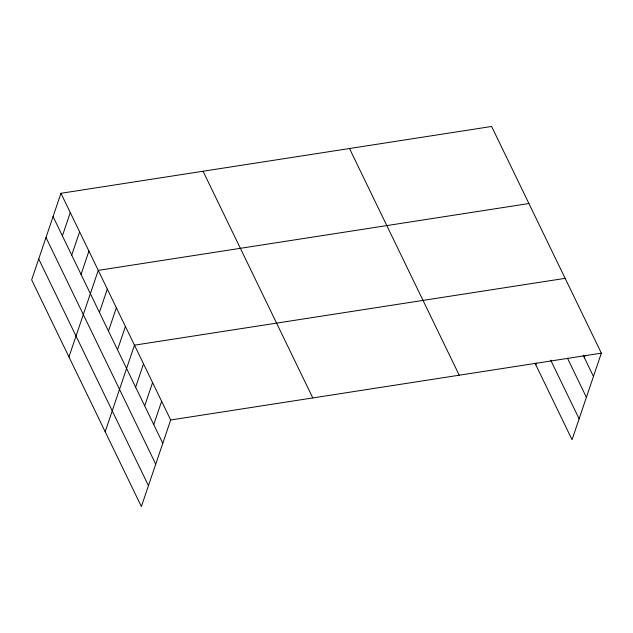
<?xml version="1.0" encoding="UTF-8"?>
<svg xmlns="http://www.w3.org/2000/svg" width="633" height="633" viewBox="0 0 633 633"><rect width="100%" height="100%" fill="white"/><g stroke="black" fill="none" stroke-linecap="round" stroke-linejoin="round"><path stroke-width="0.95" d="M60.95 193.294L31.65 279.849L141.381 506.535L170.681 419.988L60.95 193.294L491.619 126.465L601.35 353.151L572.05 439.706L535.02 363.2M62.39 235.864L70.271 212.569M71.711 255.131L79.6 231.836M81.04 274.406L88.929 251.103M68.957 356.925L98.257 270.37L528.927 203.533M99.421 312.37L107.309 289.075M108.472 331.075L116.361 307.773M117.524 349.772L125.413 326.478M105.173 431.73L134.465 345.175L565.142 278.346M135.636 387.182L143.517 363.88M144.688 405.88L152.569 382.577M153.74 424.585L161.629 401.282M535.842 364.893L536.428 363.16M584.409 357.748L585.042 355.888M170.681 419.988L601.35 353.151M583.175 355.2L593.461 376.453M567.469 358.223L586.395 397.326M550.726 360.177L579.116 418.832M349.495 148.518L459.226 375.203M203.066 171.242L312.797 397.928M53.061 216.597L162.792 443.282M45.995 237.47L155.726 464.155M38.716 258.976L148.446 485.661"/></g></svg>
